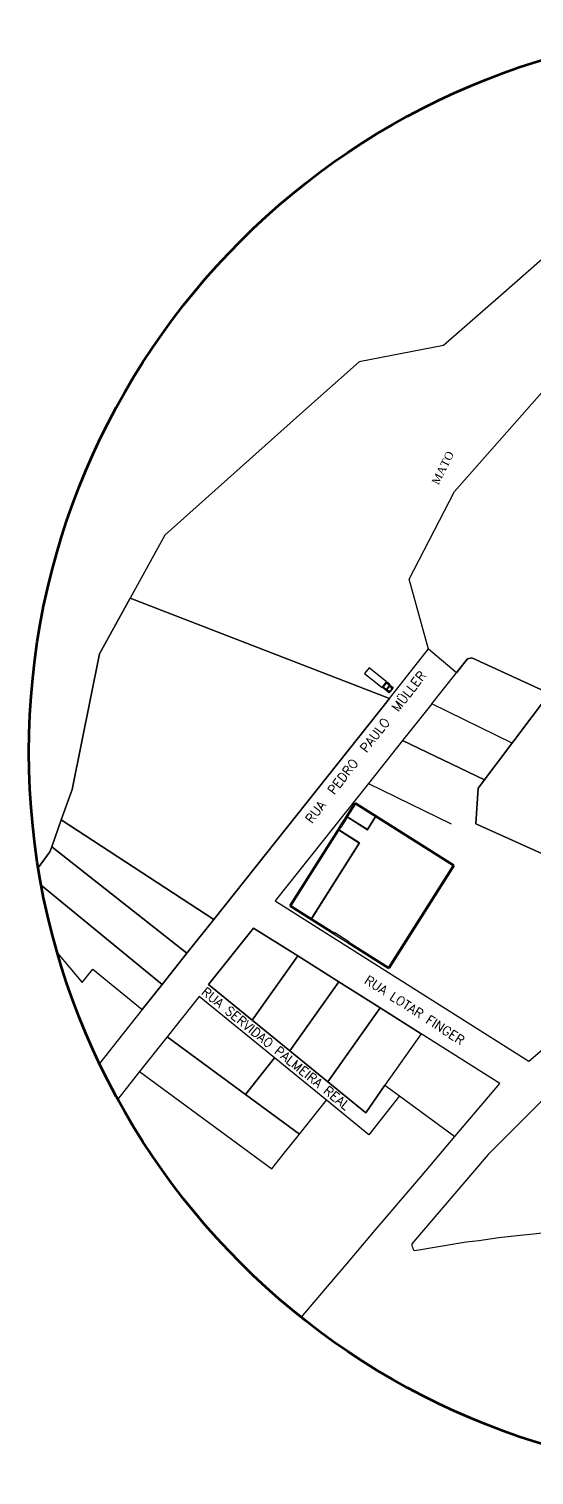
# Model space of a CAD drawing. Header units: metres. Extents: x 2113 to 5678, y -2764 to 956.
# Drawn here: x 5117.8 to 5284, y -1769.8 to -1293.9 of the extents above; entities that cross this region are included whole.
import ezdxf

# ---------------------------------------------------------------- set-up
doc = ezdxf.new("R2010")
doc.units = ezdxf.units.M
doc.header["$MEASUREMENT"] = 0
for name, color, linetype in [('ATUALIZADO', 4, 'Continuous'), ('Layout', 3, 'Continuous'), ('PAREDE', 7, 'Continuous'), ('TextoÁreas', 7, 'Continuous'), ('TXT_LOGRADOUROS_2000', 7, 'Continuous'), ('TXT_QUADRAFISCAL_5000', 7, 'Continuous')]:
    doc.layers.add(name, color=color, linetype=linetype)
doc.styles.add('ROMANS', font='romans.shx')
doc.styles.add('TimesNewRoman', font='times.ttf')

# ---------------------------------------------------------------- blocks, each defined once
blk = doc.blocks.new('CaminhaoBau_t')
for p, q in [((-2997, 1220), (-10363, 1220)), ((-10363, 1220), (-10363, -1218)), ((-2997, -1218), (-2997, 1220)), ((-2946, 914), (-2946, -914)), ((-2896, 1119), (-2896, 1017)), ((-1600, 1119), (-2896, 1119)), ((-2868, 889), (-2868, -876)), ((-1547, 1016), (-2845, 1016)), ((-2822, 821), (-2822, -808)), ((-2753, 958), (-2799, 958)), ((-2753, 866), (-2776, 866)), ((-2753, 958), (-2753, 866)), ((-1880, 965), (-2616, 965)), ((-2616, 864), (-2616, 965)), ((-1880, 864), (-2616, 864)), ((-1880, 864), (-1880, 965)), ((-1617, 1063), (-1829, 1016)), ((-1829, 864), (-1829, 965)), ((-1533, 965), (-1829, 965)), ((-1702, 864), (-1829, 864)), ((-1702, 864), (-1528, 941)), ((-1626, 864), (-1468, 931)), ((-1600, 1068), (-1600, 1119)), ((-1473, 1067), (-1583, 1067)), ((-1524, 1067), (-381, 1067)), ((-1524, 762), (-1524, -762)), ((-1270, 0), (-1524, 0)), ((-229, 559), (-1503, 1006)), ((-1428, 931), (-1301, 877)), ((-1270, -830), (-1270, 830)), ((-381, 1118), (-282, 1118)), ((-381, 1067), (-381, 1118)), ((-229, 559), (-229, 914)), ((-127, 406), (-229, 559)), ((-127, 406), (-127, -406)), ((-10363, -1218), (-2997, -1218)), ((-2896, -1116), (-2896, -1015)), ((-1600, -1116), (-2896, -1116)), ((-1547, -1016), (-2845, -1016)), ((-2753, -945), (-2799, -945)), ((-2753, -853), (-2776, -853)), ((-2753, -945), (-2753, -853)), ((-1880, -864), (-2616, -864)), ((-2616, -864), (-2616, -965)), ((-1880, -965), (-2616, -965)), ((-1880, -864), (-1880, -965)), ((-1829, -864), (-1829, -965)), ((-1702, -864), (-1829, -864)), ((-1533, -965), (-1829, -965)), ((-1617, -1063), (-1829, -1016)), ((-1702, -864), (-1528, -941)), ((-1626, -864), (-1468, -931)), ((-1600, -1066), (-1600, -1116)), ((-1473, -1067), (-1583, -1067)), ((-1524, -1067), (-381, -1067)), ((-229, -559), (-1503, -1006)), ((-1428, -931), (-1301, -877)), ((-381, -1067), (-381, -1118)), ((-381, -1118), (-282, -1118)), ((-127, -406), (-229, -559)), ((-229, -559), (-229, -914))]:
    blk.add_line(p, q)
for centre, radius, start, end in [((-2845, 914), 102, 90, 180), ((-2799, 889), 68.6, 90, 180), ((-2776, 821), 45.7, 90, 180), ((-1626, 762), 102, 0, 90), ((-1583, 914), 152, 90, 102.52881), ((-1547, 914), 102, 64.65382, 90), ((-1533, 952), 12.7, 293.96249, 90), ((-1448, 885), 50.8, 66.80141, 113.19859), ((-1321, 830), 50.8, 0, 66.80141), ((-381, 914), 152, 0, 90), ((-282, 914), 203, 9.89468, 90), ((-282, 914), 102, 9.89468, 80.89521), ((-5524, 0), 5423, 350.00897, 9.99103), ((-5524, 0), 5524, 350.10532, 9.89468), ((-2845, -914), 102, 180, 270), ((-2799, -876), 68.6, 180, 270), ((-2776, -808), 45.7, 180, 270), ((-1626, -762), 102, 270, 0), ((-1583, -914), 152, 257.47119, 270), ((-1547, -914), 102, 270, 295.34618), ((-1533, -952), 12.7, 270, 66.03751), ((-1448, -885), 50.8, 246.80141, 293.19859), ((-1321, -830), 50.8, 293.19859, 0), ((-381, -914), 152, 270, 0), ((-282, -914), 203, 270, 350.10532), ((-282, -914), 102, 279.10479, 350.10532)]:
    blk.add_arc(centre, radius, start, end)

msp = doc.modelspace()

# ---------------------------------------------------------------- linework, layer by layer
at = {"color": 1, "lineweight": 30, "flags": 128}
msp.add_lwpolyline([(5290.164, -1566.901), (5264.901, -1555.542), (5265.581, -1543.796), (5289.135, -1512.644), (5263.532, -1500.896), (5262.127, -1501.203), (5258.509, -1505.75), (5249.269, -1497.971), (5242.978, -1474.991), (5257.79, -1446.091), (5302.971, -1394.927)], dxfattribs=at)
at = {"layer": 'ATUALIZADO'}
for p, q in [((5265.581, -1543.796), (5264.901, -1555.542)), ((5264.901, -1555.542), (5290.164, -1566.901))]:
    msp.add_line(p, q, dxfattribs=at)
msp.add_lwpolyline([(5250.345, -1516.013), (5262.127, -1501.203), (5263.532, -1500.896), (5289.135, -1512.644), (5265.581, -1543.796), (5264.901, -1555.542), (5290.164, -1566.901)], dxfattribs=at)
at = {"layer": 'PAREDE'}
for p, q in [((5288.581, -1368.052), (5274.039, -1380.763)), ((5288.581, -1368.052), (5274.039, -1380.763)), ((5274.039, -1380.763), (5254.186, -1398.117)), ((5274.039, -1380.763), (5254.186, -1398.117)), ((5254.186, -1398.117), (5226.524, -1403.432)), ((5254.186, -1398.117), (5226.524, -1403.432)), ((5226.524, -1403.432), (5207.984, -1419.895)), ((5226.524, -1403.432), (5207.984, -1419.895)), ((5207.984, -1419.895), (5162.515, -1460.5)), ((5207.984, -1419.895), (5162.515, -1460.5)), ((5162.515, -1460.5), (5151.147, -1481.256)), ((5162.515, -1460.5), (5151.147, -1481.256)), ((5151.147, -1481.256), (5236.431, -1514.235)), ((5151.147, -1481.256), (5236.431, -1514.235)), ((5236.431, -1514.235), (5249.25, -1497.902)), ((5250.345, -1516.013), (5240.761, -1528.076)), ((5250.345, -1516.013), (5240.761, -1528.076)), ((5250.345, -1516.013), (5240.761, -1528.076)), ((5276.838, -1528.907), (5250.345, -1516.013)), ((5240.761, -1528.076), (5229.557, -1542.179)), ((5240.761, -1528.076), (5229.557, -1542.179)), ((5240.761, -1528.076), (5267.664, -1541.04)), ((5267.664, -1541.04), (5240.761, -1528.076)), ((5240.761, -1528.076), (5267.664, -1541.04)), ((5229.557, -1542.179), (5198.84, -1580.843)), ((5229.557, -1542.179), (5256.754, -1555.531)), ((5225.237, -1548.917), (5222.567, -1553.144)), ((5225.237, -1548.917), (5222.567, -1553.144)), ((5231.874, -1553.109), (5225.237, -1548.917)), ((5231.874, -1553.109), (5225.237, -1548.917)), ((5222.487, -1553.271), (5222.38, -1553.44)), ((5222.487, -1553.271), (5222.38, -1553.44)), ((5229.251, -1557.543), (5222.487, -1553.271)), ((5229.251, -1557.543), (5222.487, -1553.271)), ((5229.204, -1557.336), (5222.567, -1553.144)), ((5229.204, -1557.336), (5222.567, -1553.144)), ((5229.204, -1557.336), (5231.874, -1553.109)), ((5229.204, -1557.336), (5231.874, -1553.109)), ((5229.251, -1557.543), (5232.001, -1553.189)), ((5229.251, -1557.543), (5232.001, -1553.189)), ((5257.365, -1569.21), (5232.001, -1553.189)), ((5257.365, -1569.21), (5232.001, -1553.189)), ((5219.737, -1557.625), (5204.036, -1582.482)), ((5219.737, -1557.625), (5204.036, -1582.482)), ((5226.374, -1561.817), (5219.737, -1557.625)), ((5226.374, -1561.817), (5219.737, -1557.625)), ((5220.511, -1556.399), (5219.817, -1557.498)), ((5220.511, -1556.399), (5219.817, -1557.498)), ((5226.58, -1561.771), (5219.817, -1557.498)), ((5226.58, -1561.771), (5219.817, -1557.498)), ((5226.374, -1561.817), (5210.673, -1586.674)), ((5226.374, -1561.817), (5210.673, -1586.674)), ((5226.58, -1561.771), (5210.8, -1586.754)), ((5226.58, -1561.771), (5210.8, -1586.754)), ((5236.164, -1602.775), (5257.365, -1569.21)), ((5236.164, -1602.775), (5257.365, -1569.21)), ((5198.84, -1580.843), (5232.857, -1602.329)), ((5204.036, -1582.482), (5210.673, -1586.674)), ((5204.036, -1582.482), (5210.673, -1586.674)), ((5210.8, -1586.754), (5218.409, -1591.56)), ((5210.8, -1586.754), (5218.409, -1591.56)), ((5282.318, -1633.57), (5330.681, -1591.824)), ((5222.975, -1594.444), (5236.164, -1602.775)), ((5222.975, -1594.444), (5236.164, -1602.775)), ((5232.857, -1602.329), (5282.318, -1633.57))]:
    msp.add_line(p, q, dxfattribs=at)
at = {"layer": 'PAREDE', "lineweight": 80}
for p, q in [((5225.19, -1548.71), (5222.253, -1553.36)), ((5225.19, -1548.71), (5222.253, -1553.36)), ((5257.572, -1569.163), (5225.19, -1548.71)), ((5257.572, -1569.163), (5225.19, -1548.71)), ((5220.384, -1556.319), (5203.829, -1582.529)), ((5220.384, -1556.319), (5203.829, -1582.529)), ((5236.211, -1602.982), (5257.572, -1569.163)), ((5236.211, -1602.982), (5257.572, -1569.163)), ((5203.829, -1582.529), (5218.329, -1591.687)), ((5203.829, -1582.529), (5218.329, -1591.687)), ((5222.895, -1594.571), (5236.211, -1602.982)), ((5222.895, -1594.571), (5236.211, -1602.982))]:
    msp.add_line(p, q, dxfattribs=at)
at = {"layer": 'PAREDE'}
for points in [[(5120.918, -1569.959), (5124.746, -1564.678), (5125.334, -1563.038), (5128.501, -1554.217), (5132.102, -1544.185), (5141.115, -1499.572), (5151.147, -1481.256), (5236.431, -1514.235), (5178.645, -1586.972), (5169.814, -1598.088), (5161.69, -1608.314), (5155.078, -1616.636), (5147.177, -1626.581), (5141.035, -1634.313)], [(5120.918, -1569.959), (5124.746, -1564.678), (5125.334, -1563.038), (5128.501, -1554.217), (5132.102, -1544.185), (5141.115, -1499.572), (5151.147, -1481.256), (5236.431, -1514.235), (5178.645, -1586.972), (5169.814, -1598.088), (5161.69, -1608.314), (5155.078, -1616.636), (5147.177, -1626.581), (5141.035, -1634.313)], [(5121.946, -1575.832), (5161.69, -1608.314), (5169.814, -1598.088), (5125.334, -1563.038), (5124.746, -1564.678), (5120.918, -1569.959)], [(5121.946, -1575.832), (5161.69, -1608.314), (5169.814, -1598.088), (5125.334, -1563.038), (5124.746, -1564.678), (5120.918, -1569.959)], [(5127.247, -1598.076), (5135.318, -1607.749), (5138.84, -1603.315), (5155.078, -1616.636), (5161.69, -1608.314), (5121.946, -1575.832)], [(5127.247, -1598.076), (5135.318, -1607.749), (5138.84, -1603.315), (5155.078, -1616.636), (5161.69, -1608.314), (5121.946, -1575.832)], [(5207.449, -1717.902), (5213.583, -1710.7), (5222.407, -1700.268), (5231.799, -1689.217), (5246.713, -1671.7), (5257.979, -1658.411), (5272.8, -1640.971), (5246.904, -1624.614), (5233.358, -1616.058), (5219.812, -1607.502), (5206.266, -1598.945), (5191.745, -1589.774), (5176.934, -1608.417), (5191.289, -1620.109), (5203.723, -1630.237), (5216.158, -1640.364), (5228.697, -1650.577), (5234.953, -1641.502), (5239.786, -1645.051), (5229.653, -1657.805), (5215.696, -1646.437), (5198.637, -1632.542), (5173.824, -1612.332), (5163.296, -1625.583), (5154.239, -1636.983), (5147.042, -1646.055)], [(5207.449, -1717.902), (5213.583, -1710.7), (5222.407, -1700.268), (5231.799, -1689.217), (5246.713, -1671.7), (5257.979, -1658.411), (5272.8, -1640.971), (5246.904, -1624.614), (5233.358, -1616.058), (5219.812, -1607.502), (5206.266, -1598.945), (5191.745, -1589.774), (5176.934, -1608.417), (5191.289, -1620.109), (5203.723, -1630.237), (5216.158, -1640.364), (5228.697, -1650.577), (5234.953, -1641.502), (5239.786, -1645.051), (5229.653, -1657.805), (5215.696, -1646.437), (5198.637, -1632.542), (5173.824, -1612.332), (5163.296, -1625.583), (5154.239, -1636.983), (5147.042, -1646.055)], [(5294.629, -1638.571), (5277.945, -1655.319), (5268.968, -1664.33), (5243.761, -1693.698), (5243.78, -1693.978), (5243.832, -1694.404), (5243.982, -1694.86), (5244.097, -1695.233), (5244.238, -1695.503), (5244.373, -1695.715), (5244.544, -1695.869), (5246.087, -1695.654), (5250.604, -1694.923), (5261.673, -1693.037), (5265.825, -1692.641), (5272.425, -1691.608), (5279.411, -1690.864), (5283.856, -1690.391), (5286.642, -1690.105)], [(5294.629, -1638.571), (5277.945, -1655.319), (5268.968, -1664.33), (5243.761, -1693.698), (5243.78, -1693.978), (5243.832, -1694.404), (5243.982, -1694.86), (5244.097, -1695.233), (5244.238, -1695.503), (5244.373, -1695.715), (5244.544, -1695.869), (5246.087, -1695.654), (5250.604, -1694.923), (5261.673, -1693.037), (5265.825, -1692.641), (5272.425, -1691.608), (5279.411, -1690.864), (5283.856, -1690.391), (5286.642, -1690.105)]]:
    msp.add_lwpolyline(points, dxfattribs=at)
for points in [[(5128.501, -1554.217), (5178.645, -1586.972), (5236.431, -1514.235), (5151.147, -1481.256), (5141.115, -1499.572), (5132.102, -1544.185)], [(5128.501, -1554.217), (5178.645, -1586.972), (5236.431, -1514.235), (5151.147, -1481.256), (5141.115, -1499.572), (5132.102, -1544.185)], [(5125.334, -1563.038), (5169.814, -1598.088), (5178.645, -1586.972), (5128.501, -1554.217)], [(5125.334, -1563.038), (5169.814, -1598.088), (5178.645, -1586.972), (5128.501, -1554.217)], [(5222.581, -1553.567), (5222.044, -1553.228), (5220.175, -1556.187), (5220.712, -1556.526)], [(5222.581, -1553.567), (5222.044, -1553.228), (5220.175, -1556.187), (5220.712, -1556.526)], [(5206.266, -1598.945), (5191.289, -1620.109), (5176.934, -1608.417), (5191.745, -1589.774)], [(5206.266, -1598.945), (5191.289, -1620.109), (5176.934, -1608.417), (5191.745, -1589.774)], [(5218.243, -1591.824), (5222.808, -1594.708), (5223.075, -1594.285), (5218.51, -1591.401)], [(5218.243, -1591.824), (5222.808, -1594.708), (5223.075, -1594.285), (5218.51, -1591.401)], [(5219.812, -1607.502), (5203.723, -1630.237), (5191.289, -1620.109), (5206.266, -1598.945)], [(5219.812, -1607.502), (5203.723, -1630.237), (5191.289, -1620.109), (5206.266, -1598.945)], [(5233.358, -1616.058), (5216.158, -1640.364), (5203.723, -1630.237), (5219.812, -1607.502)], [(5233.358, -1616.058), (5216.158, -1640.364), (5203.723, -1630.237), (5219.812, -1607.502)], [(5163.296, -1625.583), (5189.095, -1644.553), (5198.637, -1632.542), (5173.824, -1612.332)], [(5163.296, -1625.583), (5189.095, -1644.553), (5198.637, -1632.542), (5173.824, -1612.332)], [(5246.904, -1624.614), (5234.953, -1641.502), (5228.697, -1650.577), (5216.158, -1640.364), (5233.358, -1616.058)], [(5246.904, -1624.614), (5234.953, -1641.502), (5228.697, -1650.577), (5216.158, -1640.364), (5233.358, -1616.058)], [(5154.239, -1636.983), (5197.774, -1668.995), (5201.388, -1664.447), (5206.831, -1657.595), (5189.095, -1644.553), (5163.296, -1625.583)], [(5154.239, -1636.983), (5197.774, -1668.995), (5201.388, -1664.447), (5206.831, -1657.595), (5189.095, -1644.553), (5163.296, -1625.583)], [(5234.953, -1641.502), (5239.786, -1645.051), (5257.979, -1658.411), (5272.8, -1640.971), (5246.904, -1624.614)], [(5234.953, -1641.502), (5239.786, -1645.051), (5257.979, -1658.411), (5272.8, -1640.971), (5246.904, -1624.614)], [(5198.637, -1632.542), (5189.095, -1644.553), (5206.831, -1657.595), (5215.696, -1646.437)], [(5198.637, -1632.542), (5189.095, -1644.553), (5206.831, -1657.595), (5215.696, -1646.437)]]:
    msp.add_lwpolyline(points, close=True, dxfattribs=at)
at = {"layer": 'TXT_QUADRAFISCAL_5000', "lineweight": 100}
msp.add_circle((5355.8, -1531.855), 237.953, dxfattribs=at)
msp.add_circle((5355.8, -1531.855), 237.953, dxfattribs=at)

# ---------------------------------------------------------------- block references
at = {"layer": 'Layout', "color": 1, "xscale": 0.001, "yscale": 0.001, "zscale": 0.001, "rotation": 321.5344994796426}
msp.add_blockref('CaminhaoBau_t', (5237.112, -1511.546), dxfattribs=at)

# ---------------------------------------------------------------- texts
at = {"layer": 'TextoÁreas', "style": 'TimesNewRoman'}
msp.add_text('MATO', height=2.6219, rotation=63.8025, dxfattribs=at).set_placement((5252.586, -1444.161))
at = {"layer": 'TXT_LOGRADOUROS_2000', "style": 'ROMANS'}
for s, rotation, p in [('RUA  PEDRO  PAULO  MÜLLER', 52.30053, (5210.916, -1555.6)), ('RUA LOTAR FINGER', 327.07297, (5227.959, -1607.714)), ('RUA LOTAR FINGER', 327.07297, (5227.959, -1607.714)), ('RUA SERVIDAO PALMEIRA REAL', 321, (5174.321, -1611.321)), ('RUA SERVIDAO PALMEIRA REAL', 321, (5174.321, -1611.321))]:
    msp.add_text(s, height=3, rotation=rotation, dxfattribs=at).set_placement(p)

doc.saveas('drawing.dxf')
